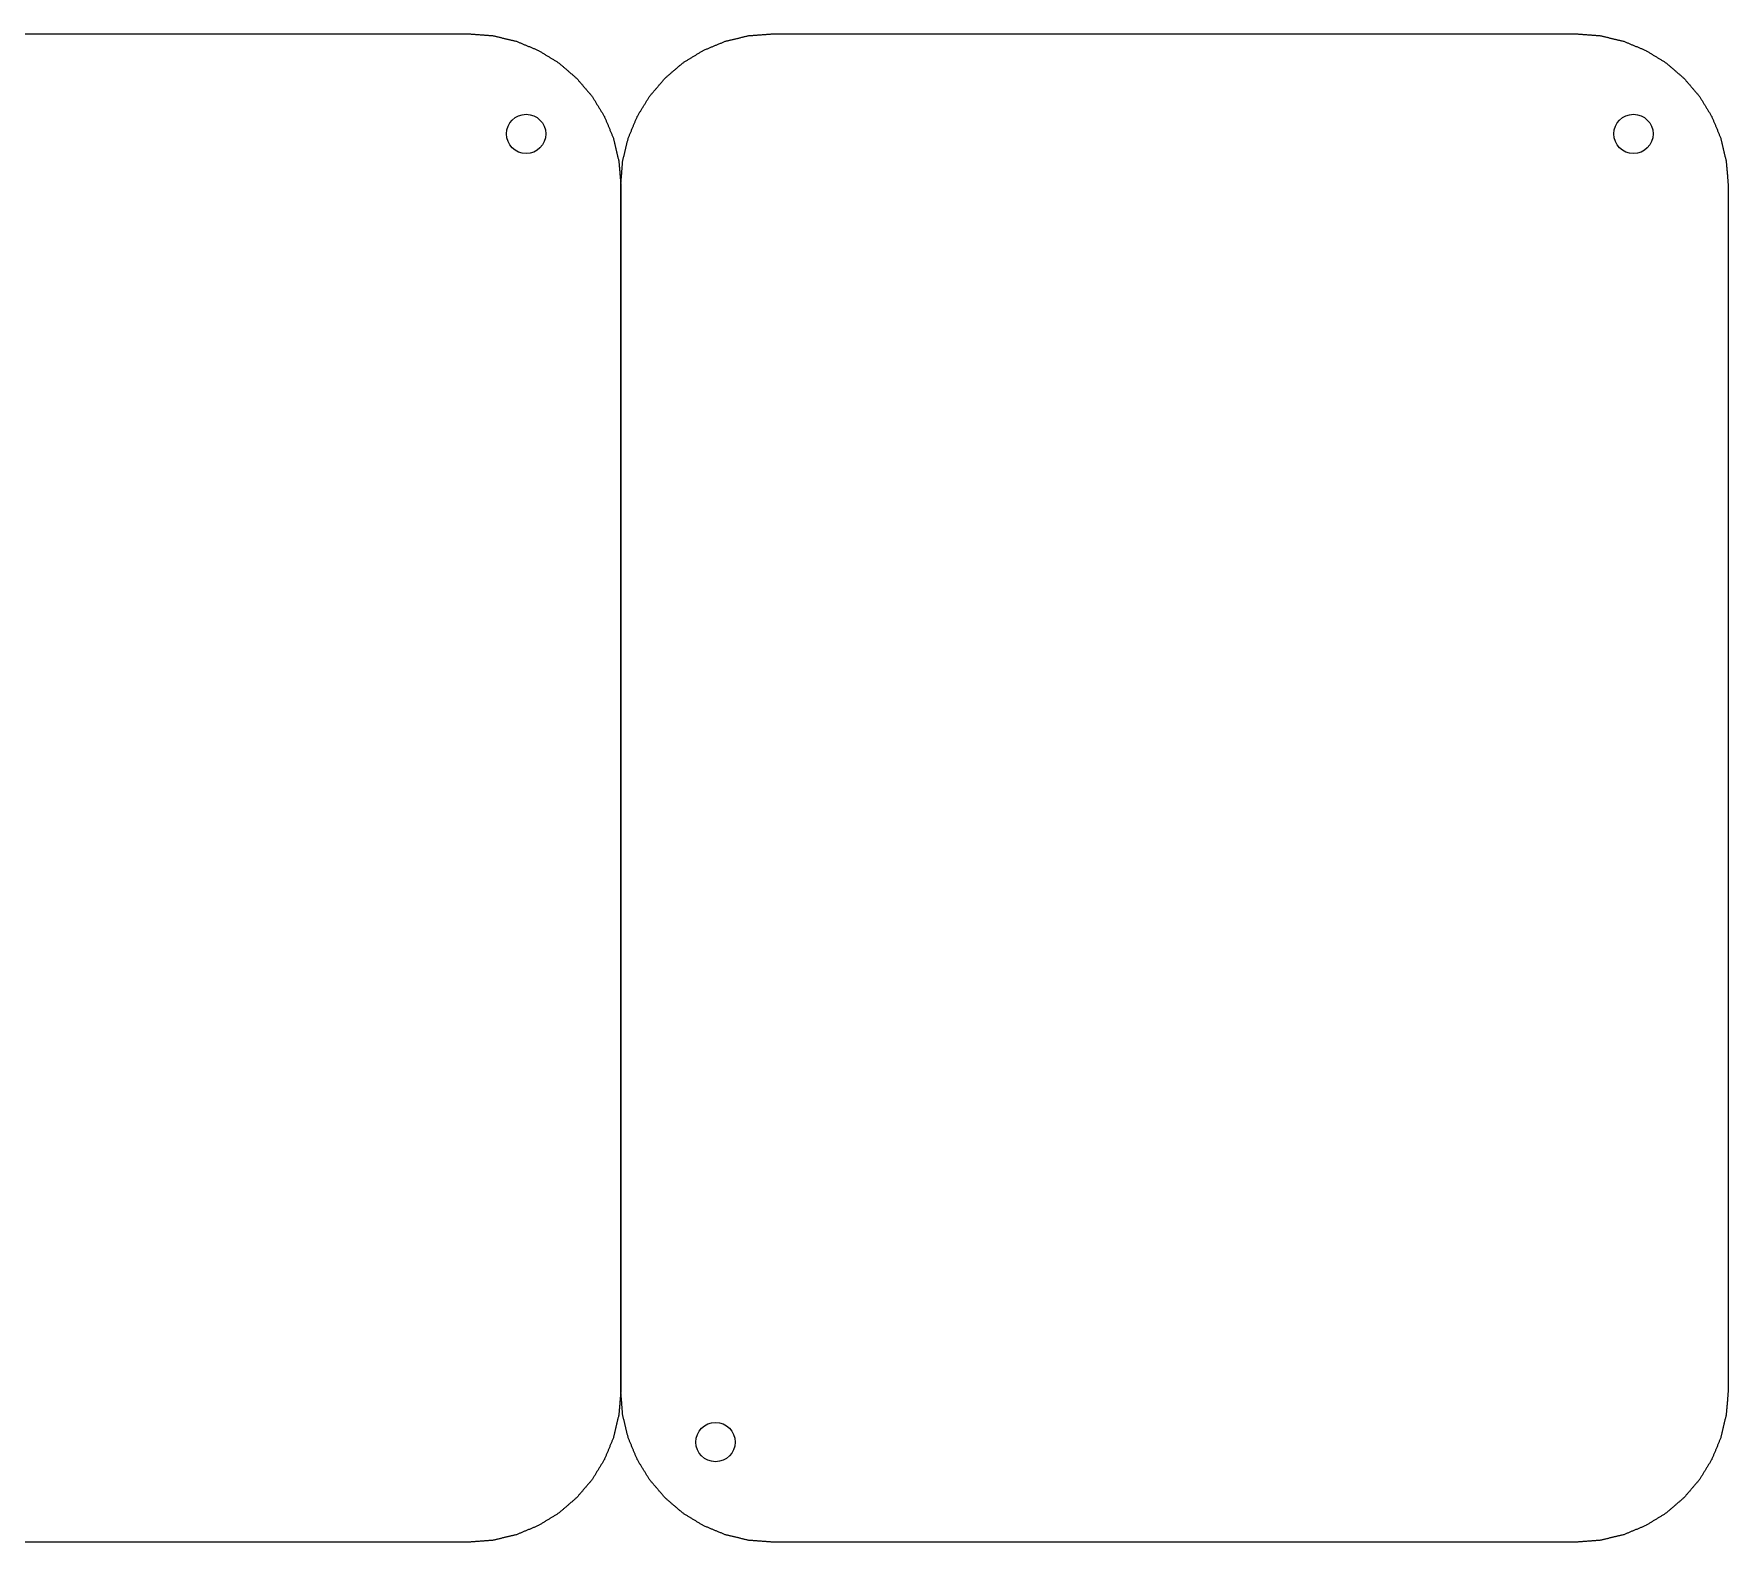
# Model space of a CAD drawing. Header units: millimetres. Extents: x 137 to 357, y -51 to 100.
# Drawn here: x 244.5 to 356.7, y 0 to 99.8 of the extents above; entities that cross this region are included whole.
import ezdxf

# ---------------------------------------------------------------- set-up
doc = ezdxf.new("R2010")
doc.units = ezdxf.units.MM
doc.header["$MEASUREMENT"] = 0
doc.layers.add('Cut', color=178, linetype='Continuous', true_color=0x000000)

msp = doc.modelspace()

# ---------------------------------------------------------------- linework, layer by layer
at = {"layer": 'Cut'}
for centre in [(277.09, 93.18), (350.39, 93.18), (289.63, 6.62)]:
    msp.add_circle(centre, 1.3, dxfattribs=at)
for points in [[(220.06, 99.8), (233.38, 99.8), (246.71, 99.8)], [(246.71, 99.8), (260.03, 99.8), (273.36, 99.8)], [(273.36, 99.8), (274.14, 99.74), (274.92, 99.68)], [(274.92, 99.68), (275.68, 99.49), (276.45, 99.31)], [(276.45, 99.31), (277.17, 99.01), (277.9, 98.71)], [(277.9, 98.71), (278.57, 98.3), (279.24, 97.89)], [(287.48, 97.89), (288.15, 98.3), (288.82, 98.71)], [(288.82, 98.71), (289.54, 99.01), (290.27, 99.31)], [(290.27, 99.31), (291.03, 99.49), (291.79, 99.68)], [(291.79, 99.68), (292.58, 99.74), (293.36, 99.8)], [(293.36, 99.8), (306.68, 99.8), (320.01, 99.8)], [(320.01, 99.8), (333.33, 99.8), (346.66, 99.8)], [(346.66, 99.8), (347.44, 99.74), (348.22, 99.68)], [(348.22, 99.68), (348.98, 99.49), (349.75, 99.31)], [(349.75, 99.31), (350.47, 99.01), (351.2, 98.71)], [(351.2, 98.71), (351.87, 98.3), (352.54, 97.89)], [(279.24, 97.89), (279.83, 97.38), (280.43, 96.87)], [(286.29, 96.87), (286.88, 97.38), (287.48, 97.89)], [(352.54, 97.89), (353.13, 97.38), (353.73, 96.87)], [(280.43, 96.87), (280.94, 96.27), (281.45, 95.68)], [(285.27, 95.68), (285.78, 96.27), (286.29, 96.87)], [(353.73, 96.87), (354.24, 96.27), (354.75, 95.68)], [(281.45, 95.68), (281.86, 95.01), (282.27, 94.34)], [(284.45, 94.34), (284.86, 95.01), (285.27, 95.68)], [(354.75, 95.68), (355.16, 95.01), (355.57, 94.34)], [(282.27, 94.34), (282.57, 93.62), (282.87, 92.89)], [(283.85, 92.89), (284.15, 93.62), (284.45, 94.34)], [(355.57, 94.34), (355.87, 93.62), (356.17, 92.89)], [(282.87, 92.89), (283.05, 92.13), (283.23, 91.36)], [(283.48, 91.36), (283.66, 92.13), (283.85, 92.89)], [(356.17, 92.89), (356.35, 92.13), (356.53, 91.36)], [(283.23, 91.36), (283.3, 90.58), (283.36, 89.8)], [(283.36, 89.8), (283.42, 90.58), (283.48, 91.36)], [(356.53, 91.36), (356.6, 90.58), (356.66, 89.8)], [(283.36, 89.8), (283.36, 69.85), (283.36, 49.9)], [(283.36, 49.9), (283.36, 69.85), (283.36, 89.8)], [(356.66, 89.8), (356.66, 69.85), (356.66, 49.9)], [(283.36, 49.9), (283.36, 29.95), (283.36, 10)], [(283.36, 10), (283.36, 29.95), (283.36, 49.9)], [(356.66, 49.9), (356.66, 29.95), (356.66, 10)], [(283.36, 10), (283.3, 9.22), (283.23, 8.44)], [(283.48, 8.44), (283.42, 9.22), (283.36, 10)], [(356.66, 10), (356.6, 9.22), (356.53, 8.44)], [(283.23, 8.44), (283.05, 7.67), (282.87, 6.91)], [(283.85, 6.91), (283.66, 7.67), (283.48, 8.44)], [(356.53, 8.44), (356.35, 7.67), (356.17, 6.91)], [(282.87, 6.91), (282.57, 6.18), (282.27, 5.46)], [(284.45, 5.46), (284.15, 6.18), (283.85, 6.91)], [(356.17, 6.91), (355.87, 6.18), (355.57, 5.46)], [(282.27, 5.46), (281.86, 4.79), (281.45, 4.12)], [(285.27, 4.12), (284.86, 4.79), (284.45, 5.46)], [(355.57, 5.46), (355.16, 4.79), (354.75, 4.12)], [(281.45, 4.12), (280.94, 3.53), (280.43, 2.93)], [(286.29, 2.93), (285.78, 3.53), (285.27, 4.12)], [(354.75, 4.12), (354.24, 3.53), (353.73, 2.93)], [(280.43, 2.93), (279.83, 2.42), (279.24, 1.91)], [(287.48, 1.91), (286.88, 2.42), (286.29, 2.93)], [(353.73, 2.93), (353.13, 2.42), (352.54, 1.91)], [(279.24, 1.91), (278.57, 1.5), (277.9, 1.09)], [(288.82, 1.09), (288.15, 1.5), (287.48, 1.91)], [(352.54, 1.91), (351.87, 1.5), (351.2, 1.09)], [(246.71, 0), (233.38, 0), (220.06, 0)], [(273.36, 0), (260.03, 0), (246.71, 0)], [(274.92, 0.12), (274.14, 0.06), (273.36, 0)], [(276.45, 0.49), (275.68, 0.31), (274.92, 0.12)], [(277.9, 1.09), (277.17, 0.79), (276.45, 0.49)], [(290.27, 0.49), (289.54, 0.79), (288.82, 1.09)], [(291.79, 0.12), (291.03, 0.31), (290.27, 0.49)], [(293.36, 0), (292.58, 0.06), (291.79, 0.12)], [(320.01, 0), (306.68, 0), (293.36, 0)], [(346.66, 0), (333.33, 0), (320.01, 0)], [(348.22, 0.12), (347.44, 0.06), (346.66, 0)], [(349.75, 0.49), (348.98, 0.31), (348.22, 0.12)], [(351.2, 1.09), (350.47, 0.79), (349.75, 0.49)]]:
    msp.add_open_spline(points, degree=2, dxfattribs=at)

doc.saveas('drawing.dxf')
